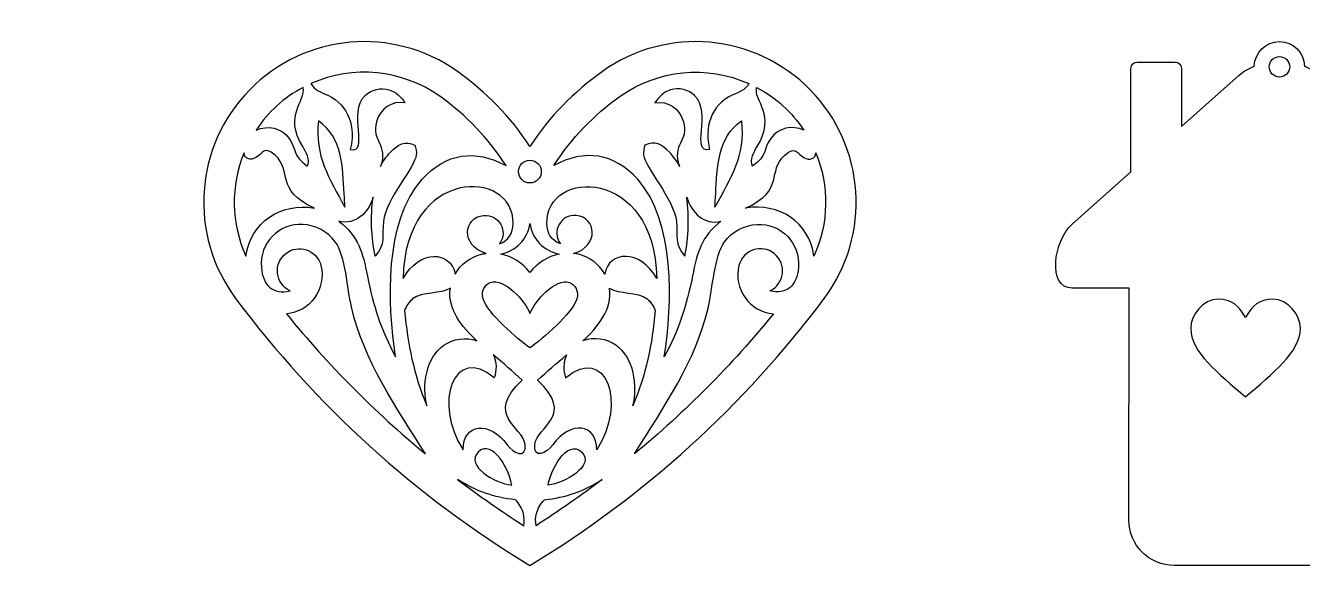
# Model space of a CAD drawing. Header units: centimetres. Extents: x 1 to 126, y -110 to -2.
# Drawn here: x 25.65 to 50.03, y -12.52 to -2.21 of the extents above; entities that cross this region are included whole.
import ezdxf

# ---------------------------------------------------------------- set-up
doc = ezdxf.new("R2010")
doc.units = ezdxf.units.CM
doc.header["$MEASUREMENT"] = 0
doc.layers.add('layer 1', color=7, linetype='Continuous')

msp = doc.modelspace()

# ---------------------------------------------------------------- linework, layer by layer
at = {"layer": 'layer 1', "color": 250}
for points, knots in [([(14.06746, -4.43382), (12.65799, -8.82804), (18.28776, -9.55958), (19.5581, -12.51751), (19.5581, -12.51751), (20.82845, -9.55958), (26.42103, -8.82804), (25.01157, -4.43382), (25.01157, -4.43382), (24.67808, -3.3941), (23.76987, -2.60537), (22.60718, -2.5269), (22.60718, -2.5269), (21.21073, -2.43265), (19.99552, -3.06581), (19.55803, -3.64617), (19.55803, -3.64617), (19.12054, -3.06581), (17.86829, -2.43265), (16.47185, -2.5269), (16.47185, -2.5269), (15.30916, -2.60537), (14.40095, -3.3941), (14.06746, -4.43382)], [0, 0, 0, 0, 0.14285714, 0.14285714, 0.14285714, 0.14285714, 0.28571429, 0.28571429, 0.28571429, 0.28571429, 0.42857143, 0.42857143, 0.42857143, 0.42857143, 0.57142857, 0.57142857, 0.57142857, 0.57142857, 0.71428571, 0.71428571, 0.71428571, 0.71428571, 1, 1, 1, 1]), ([(40.89831, -7.41881), (39.37089, -9.46467), (37.4624, -11.196), (35.2779, -12.51753), (35.2779, -12.51753), (33.0934, -11.196), (31.18491, -9.46467), (29.65749, -7.41881), (29.65749, -7.41881), (28.75396, -6.20857), (28.8661, -4.52064), (29.92183, -3.44058), (29.92183, -3.44058), (30.97758, -2.36052), (32.66252, -2.20995), (33.893, -3.08572), (33.893, -3.08572), (34.45169, -3.48334), (34.89863, -3.94509), (35.2779, -4.51637), (35.2779, -4.51637), (35.65717, -3.94509), (36.10411, -3.48334), (36.6628, -3.08572), (36.6628, -3.08572), (37.89328, -2.20995), (39.57822, -2.36052), (40.63397, -3.44058), (40.63397, -3.44058), (41.6897, -4.52064), (41.80184, -6.20857), (40.89831, -7.41881)], [0, 0, 0, 0, 0.11111111, 0.11111111, 0.11111111, 0.11111111, 0.22222222, 0.22222222, 0.22222222, 0.22222222, 0.33333333, 0.33333333, 0.33333333, 0.33333333, 0.44444444, 0.44444444, 0.44444444, 0.44444444, 0.55555556, 0.55555556, 0.55555556, 0.55555556, 0.66666667, 0.66666667, 0.66666667, 0.66666667, 0.77777778, 0.77777778, 0.77777778, 0.77777778, 1, 1, 1, 1]), ([(48.82033, -3.15679), (48.82033, -3.15679), (47.72003, -4.13797), (47.72003, -4.13797), (47.72003, -4.13797), (47.72003, -4.13797), (47.72003, -3.02741), (47.72003, -3.02741), (47.72003, -3.02741), (47.72003, -2.96107), (47.66576, -2.90675), (47.59935, -2.90675), (47.59935, -2.90675), (47.59935, -2.90675), (46.87437, -2.90675), (46.87437, -2.90675), (46.87437, -2.90675), (46.80801, -2.90675), (46.75373, -2.96107), (46.75373, -3.02741), (46.75373, -3.02741), (46.75373, -3.02741), (46.75373, -4.99963), (46.75373, -4.99963), (46.75373, -4.99963), (46.75373, -4.99963), (45.63048, -6.00126), (45.63048, -6.00126), (45.63048, -6.00126), (45.27706, -6.31645), (45.15558, -7.22131), (45.63048, -7.22242), (45.63048, -7.22242), (45.63048, -7.22242), (46.7197, -7.22496), (46.7197, -7.22496), (46.7197, -7.22496), (46.7197, -7.22496), (46.71638, -11.65403), (46.71638, -11.65403), (46.71638, -11.65403), (46.71603, -12.12894), (47.10494, -12.51751), (47.57986, -12.51751), (47.57986, -12.51751), (47.57986, -12.51751), (51.60253, -12.51751), (51.60253, -12.51751), (51.60253, -12.51751), (52.07745, -12.51751), (52.46636, -12.12895), (52.46601, -11.65403), (52.46601, -11.65403), (52.46601, -11.65403), (52.4627, -7.22496), (52.4627, -7.22496), (52.4627, -7.22496), (52.4627, -7.22496), (53.55191, -7.22242), (53.55191, -7.22242), (53.55191, -7.22242), (54.02681, -7.22131), (53.90533, -6.31645), (53.55191, -6.00126), (53.55191, -6.00126), (53.55191, -6.00126), (50.36206, -3.15679), (50.36206, -3.15679), (50.36206, -3.15679), (50.28169, -3.08513), (50.18187, -3.02891), (50.07103, -2.98806), (50.07103, -2.98806), (50.06602, -2.72732), (49.85313, -2.51751), (49.59119, -2.51751), (49.59119, -2.51751), (49.32925, -2.51751), (49.11636, -2.72732), (49.11135, -2.98806), (49.11135, -2.98806), (49.00052, -3.02891), (48.9007, -3.08513), (48.82033, -3.15679)], [0, 0, 0, 0, 0.04545455, 0.04545455, 0.04545455, 0.04545455, 0.09090909, 0.09090909, 0.09090909, 0.09090909, 0.13636364, 0.13636364, 0.13636364, 0.13636364, 0.18181818, 0.18181818, 0.18181818, 0.18181818, 0.22727273, 0.22727273, 0.22727273, 0.22727273, 0.27272727, 0.27272727, 0.27272727, 0.27272727, 0.31818182, 0.31818182, 0.31818182, 0.31818182, 0.36363636, 0.36363636, 0.36363636, 0.36363636, 0.40909091, 0.40909091, 0.40909091, 0.40909091, 0.45454545, 0.45454545, 0.45454545, 0.45454545, 0.5, 0.5, 0.5, 0.5, 0.54545455, 0.54545455, 0.54545455, 0.54545455, 0.59090909, 0.59090909, 0.59090909, 0.59090909, 0.63636364, 0.63636364, 0.63636364, 0.63636364, 0.68181818, 0.68181818, 0.68181818, 0.68181818, 0.72727273, 0.72727273, 0.72727273, 0.72727273, 0.77272727, 0.77272727, 0.77272727, 0.77272727, 0.81818182, 0.81818182, 0.81818182, 0.81818182, 0.86363636, 0.86363636, 0.86363636, 0.86363636, 0.90909091, 0.90909091, 0.90909091, 0.90909091, 1, 1, 1, 1]), ([(49.59119, -3.1927), (49.69902, -3.1927), (49.78642, -3.1053), (49.78642, -2.99747), (49.78642, -2.99747), (49.78642, -2.88964), (49.69902, -2.80224), (49.59119, -2.80224), (49.59119, -2.80224), (49.48336, -2.80224), (49.39596, -2.88964), (49.39596, -2.99747), (49.39596, -2.99747), (49.39596, -3.1053), (49.48336, -3.1927), (49.59119, -3.1927)], [0, 0, 0, 0, 0.2, 0.2, 0.2, 0.2, 0.4, 0.4, 0.4, 0.4, 0.6, 0.6, 0.6, 0.6, 1, 1, 1, 1]), ([(34.82179, -4.88435), (34.23367, -4.56443), (33.67094, -4.64096), (33.22022, -5.14587), (33.22022, -5.14587), (32.49757, -5.9554), (32.55666, -7.51499), (32.71162, -8.53274), (32.71162, -8.53274), (32.43358, -8.01639), (32.28653, -7.56294), (32.17374, -6.99294), (32.17374, -6.99294), (32.08435, -6.54119), (32.00083, -6.2299), (31.62987, -5.9478), (31.62987, -5.9478), (31.94975, -6.02277), (32.19543, -5.78084), (32.28286, -5.48937), (32.28286, -5.48937), (32.23397, -5.86228), (32.24621, -6.2418), (32.31955, -6.61046), (32.31955, -6.61046), (32.52949, -6.37856), (32.4476, -6.2406), (32.4796, -5.95373), (32.4796, -5.95373), (32.52844, -5.51597), (33.08594, -4.91578), (33.10758, -4.67727), (33.10758, -4.67727), (33.11298, -4.61769), (33.10144, -4.55458), (33.08296, -4.49669), (33.08296, -4.49669), (32.89473, -4.40068), (32.75695, -4.47541), (32.61507, -4.62803), (32.61507, -4.62803), (32.52884, -4.72079), (32.46981, -4.7925), (32.42484, -4.90244), (32.42484, -4.90244), (32.57744, -4.47165), (32.23791, -4.42216), (32.34837, -4.04577), (32.34837, -4.04577), (32.42347, -3.78989), (32.63458, -3.64667), (32.89027, -3.6834), (32.89027, -3.6834), (32.81869, -3.57594), (32.71765, -3.47642), (32.59104, -3.4374), (32.59104, -3.4374), (32.43709, -3.38996), (32.24532, -3.43197), (32.13226, -3.54377), (32.13226, -3.54377), (31.79061, -3.88166), (32.22328, -4.64893), (31.84615, -4.57825), (31.84615, -4.57825), (31.95326, -4.16778), (31.82581, -3.72815), (31.41852, -3.54034), (31.41852, -3.54034), (31.287, -3.47969), (31.16836, -3.44991), (31.09611, -3.31929), (31.09611, -3.31929), (31.90045, -2.95752), (32.83629, -3.04949), (33.55483, -3.56088), (33.55483, -3.56088), (34.06992, -3.92745), (34.47805, -4.35378), (34.82179, -4.88435)], [0, 0, 0, 0, 0.04761905, 0.04761905, 0.04761905, 0.04761905, 0.0952381, 0.0952381, 0.0952381, 0.0952381, 0.14285714, 0.14285714, 0.14285714, 0.14285714, 0.19047619, 0.19047619, 0.19047619, 0.19047619, 0.23809524, 0.23809524, 0.23809524, 0.23809524, 0.28571429, 0.28571429, 0.28571429, 0.28571429, 0.33333333, 0.33333333, 0.33333333, 0.33333333, 0.38095238, 0.38095238, 0.38095238, 0.38095238, 0.42857143, 0.42857143, 0.42857143, 0.42857143, 0.47619048, 0.47619048, 0.47619048, 0.47619048, 0.52380952, 0.52380952, 0.52380952, 0.52380952, 0.57142857, 0.57142857, 0.57142857, 0.57142857, 0.61904762, 0.61904762, 0.61904762, 0.61904762, 0.66666667, 0.66666667, 0.66666667, 0.66666667, 0.71428571, 0.71428571, 0.71428571, 0.71428571, 0.76190476, 0.76190476, 0.76190476, 0.76190476, 0.80952381, 0.80952381, 0.80952381, 0.80952381, 0.85714286, 0.85714286, 0.85714286, 0.85714286, 0.9047619, 0.9047619, 0.9047619, 0.9047619, 1, 1, 1, 1]), ([(35.73401, -4.88435), (36.32213, -4.56443), (36.88486, -4.64096), (37.33558, -5.14587), (37.33558, -5.14587), (38.05823, -5.9554), (37.99914, -7.51499), (37.84418, -8.53274), (37.84418, -8.53274), (38.12222, -8.01639), (38.26927, -7.56294), (38.38206, -6.99294), (38.38206, -6.99294), (38.47145, -6.54119), (38.55497, -6.2299), (38.92593, -5.9478), (38.92593, -5.9478), (38.60605, -6.02277), (38.36037, -5.78084), (38.27294, -5.48937), (38.27294, -5.48937), (38.32183, -5.86228), (38.30959, -6.2418), (38.23625, -6.61046), (38.23625, -6.61046), (38.02631, -6.37856), (38.1082, -6.2406), (38.0762, -5.95373), (38.0762, -5.95373), (38.02736, -5.51597), (37.46986, -4.91578), (37.44822, -4.67727), (37.44822, -4.67727), (37.44282, -4.61769), (37.45436, -4.55458), (37.47284, -4.49669), (37.47284, -4.49669), (37.66107, -4.40068), (37.79885, -4.47541), (37.94073, -4.62803), (37.94073, -4.62803), (38.02696, -4.72079), (38.08599, -4.7925), (38.13096, -4.90244), (38.13096, -4.90244), (37.97836, -4.47165), (38.31789, -4.42216), (38.20743, -4.04577), (38.20743, -4.04577), (38.13233, -3.78989), (37.92122, -3.64667), (37.66553, -3.6834), (37.66553, -3.6834), (37.73711, -3.57594), (37.83815, -3.47642), (37.96476, -3.4374), (37.96476, -3.4374), (38.11871, -3.38996), (38.31048, -3.43197), (38.42354, -3.54377), (38.42354, -3.54377), (38.76519, -3.88166), (38.33252, -4.64893), (38.70965, -4.57825), (38.70965, -4.57825), (38.60254, -4.16778), (38.72999, -3.72815), (39.13728, -3.54034), (39.13728, -3.54034), (39.2688, -3.47969), (39.38744, -3.44991), (39.45969, -3.31929), (39.45969, -3.31929), (38.65535, -2.95752), (37.71951, -3.04949), (37.00097, -3.56088), (37.00097, -3.56088), (36.48588, -3.92745), (36.07775, -4.35378), (35.73401, -4.88435)], [0, 0, 0, 0, 0.04761905, 0.04761905, 0.04761905, 0.04761905, 0.0952381, 0.0952381, 0.0952381, 0.0952381, 0.14285714, 0.14285714, 0.14285714, 0.14285714, 0.19047619, 0.19047619, 0.19047619, 0.19047619, 0.23809524, 0.23809524, 0.23809524, 0.23809524, 0.28571429, 0.28571429, 0.28571429, 0.28571429, 0.33333333, 0.33333333, 0.33333333, 0.33333333, 0.38095238, 0.38095238, 0.38095238, 0.38095238, 0.42857143, 0.42857143, 0.42857143, 0.42857143, 0.47619048, 0.47619048, 0.47619048, 0.47619048, 0.52380952, 0.52380952, 0.52380952, 0.52380952, 0.57142857, 0.57142857, 0.57142857, 0.57142857, 0.61904762, 0.61904762, 0.61904762, 0.61904762, 0.66666667, 0.66666667, 0.66666667, 0.66666667, 0.71428571, 0.71428571, 0.71428571, 0.71428571, 0.76190476, 0.76190476, 0.76190476, 0.76190476, 0.80952381, 0.80952381, 0.80952381, 0.80952381, 0.85714286, 0.85714286, 0.85714286, 0.85714286, 0.9047619, 0.9047619, 0.9047619, 0.9047619, 1, 1, 1, 1]), ([(31.02609, -4.89363), (30.73307, -4.68184), (30.83529, -4.59058), (30.68058, -4.36478), (30.68058, -4.36478), (30.53869, -4.15769), (30.26781, -4.10864), (30.04738, -4.20826), (30.04738, -4.20826), (30.28586, -3.84994), (30.57009, -3.59259), (30.95021, -3.39073), (30.95021, -3.39073), (31.0009, -3.66133), (30.56769, -3.91536), (30.93807, -4.51987), (30.93807, -4.51987), (30.99905, -4.6194), (31.08755, -4.77473), (31.02609, -4.89363)], [0, 0, 0, 0, 0.16666667, 0.16666667, 0.16666667, 0.16666667, 0.33333333, 0.33333333, 0.33333333, 0.33333333, 0.5, 0.5, 0.5, 0.5, 0.66666667, 0.66666667, 0.66666667, 0.66666667, 1, 1, 1, 1]), ([(39.52971, -4.89363), (39.82273, -4.68184), (39.72051, -4.59058), (39.87522, -4.36478), (39.87522, -4.36478), (40.01711, -4.15769), (40.28799, -4.10864), (40.50842, -4.20826), (40.50842, -4.20826), (40.26994, -3.84994), (39.98571, -3.59259), (39.60559, -3.39073), (39.60559, -3.39073), (39.5549, -3.66133), (39.98811, -3.91536), (39.61773, -4.51987), (39.61773, -4.51987), (39.55675, -4.6194), (39.46825, -4.77473), (39.52971, -4.89363)], [0, 0, 0, 0, 0.16666667, 0.16666667, 0.16666667, 0.16666667, 0.33333333, 0.33333333, 0.33333333, 0.33333333, 0.5, 0.5, 0.5, 0.5, 0.66666667, 0.66666667, 0.66666667, 0.66666667, 1, 1, 1, 1]), ([(31.73016, -5.41994), (31.73513, -5.50591), (31.74096, -5.59217), (31.74537, -5.67835), (31.74537, -5.67835), (31.44163, -5.11823), (31.16727, -4.70507), (31.23864, -4.03155), (31.23864, -4.03155), (31.69901, -4.35009), (31.70079, -4.9126), (31.73016, -5.41994)], [0, 0, 0, 0, 0.25, 0.25, 0.25, 0.25, 0.5, 0.5, 0.5, 0.5, 1, 1, 1, 1]), ([(38.82564, -5.41994), (38.82067, -5.50591), (38.81484, -5.59217), (38.81043, -5.67835), (38.81043, -5.67835), (39.11417, -5.11823), (39.38853, -4.70507), (39.31716, -4.03155), (39.31716, -4.03155), (38.85679, -4.35009), (38.85501, -4.9126), (38.82564, -5.41994)], [0, 0, 0, 0, 0.25, 0.25, 0.25, 0.25, 0.5, 0.5, 0.5, 0.5, 1, 1, 1, 1]), ([(31.16088, -5.69535), (30.52429, -5.58585), (29.94271, -5.96353), (29.85385, -6.61159), (29.85385, -6.61159), (29.57025, -5.98749), (29.55727, -5.27393), (29.8179, -4.63988), (29.8179, -4.63988), (29.81736, -4.75552), (29.94313, -4.78933), (30.04547, -4.73227), (30.04547, -4.73227), (30.18577, -4.65405), (30.19145, -4.48998), (30.41102, -4.68645), (30.41102, -4.68645), (30.7567, -4.99584), (30.3957, -5.34597), (31.16088, -5.69535)], [0, 0, 0, 0, 0.16666667, 0.16666667, 0.16666667, 0.16666667, 0.33333333, 0.33333333, 0.33333333, 0.33333333, 0.5, 0.5, 0.5, 0.5, 0.66666667, 0.66666667, 0.66666667, 0.66666667, 1, 1, 1, 1]), ([(39.39492, -5.69535), (40.03151, -5.58585), (40.61309, -5.96353), (40.70195, -6.61159), (40.70195, -6.61159), (40.98555, -5.98749), (40.99853, -5.27393), (40.7379, -4.63988), (40.7379, -4.63988), (40.73844, -4.75552), (40.61267, -4.78933), (40.51033, -4.73227), (40.51033, -4.73227), (40.37003, -4.65405), (40.36435, -4.48998), (40.14478, -4.68645), (40.14478, -4.68645), (39.7991, -4.99584), (40.1601, -5.34597), (39.39492, -5.69535)], [0, 0, 0, 0, 0.16666667, 0.16666667, 0.16666667, 0.16666667, 0.33333333, 0.33333333, 0.33333333, 0.33333333, 0.5, 0.5, 0.5, 0.5, 0.66666667, 0.66666667, 0.66666667, 0.66666667, 1, 1, 1, 1]), ([(35.2779, -5.21496), (35.39772, -5.21496), (35.49486, -5.11782), (35.49486, -4.998), (35.49486, -4.998), (35.49486, -4.87818), (35.39772, -4.78104), (35.2779, -4.78104), (35.2779, -4.78104), (35.15808, -4.78104), (35.06094, -4.87818), (35.06094, -4.998), (35.06094, -4.998), (35.06094, -5.11782), (35.15808, -5.21496), (35.2779, -5.21496)], [0, 0, 0, 0, 0.2, 0.2, 0.2, 0.2, 0.4, 0.4, 0.4, 0.4, 0.6, 0.6, 0.6, 0.6, 1, 1, 1, 1]), ([(34.35052, -6.57536), (34.14019, -6.62489), (33.95431, -6.76541), (33.84926, -6.95537), (33.84926, -6.95537), (33.77158, -6.50684), (33.17461, -6.47294), (32.85608, -7.03834), (32.85608, -7.03834), (32.89243, -4.89811), (34.97906, -4.93675), (34.955, -5.98886), (34.955, -5.98886), (34.95075, -6.17451), (34.87246, -6.31826), (34.6961, -6.37508), (34.6961, -6.37508), (34.87277, -6.14024), (34.68696, -5.80729), (34.39433, -5.83435), (34.39433, -5.83435), (34.0124, -5.86967), (33.94252, -6.41866), (34.44524, -6.55923), (34.44524, -6.55923), (34.41331, -6.56269), (34.38167, -6.56802), (34.35052, -6.57536)], [0, 0, 0, 0, 0.125, 0.125, 0.125, 0.125, 0.25, 0.25, 0.25, 0.25, 0.375, 0.375, 0.375, 0.375, 0.5, 0.5, 0.5, 0.5, 0.625, 0.625, 0.625, 0.625, 0.75, 0.75, 0.75, 0.75, 1, 1, 1, 1]), ([(36.20528, -6.57536), (36.41561, -6.62489), (36.60149, -6.76541), (36.70654, -6.95537), (36.70654, -6.95537), (36.78422, -6.50684), (37.38119, -6.47294), (37.69972, -7.03834), (37.69972, -7.03834), (37.66337, -4.89811), (35.57674, -4.93675), (35.6008, -5.98886), (35.6008, -5.98886), (35.60505, -6.17451), (35.68334, -6.31826), (35.8597, -6.37508), (35.8597, -6.37508), (35.68303, -6.14024), (35.86884, -5.80729), (36.16147, -5.83435), (36.16147, -5.83435), (36.5434, -5.86967), (36.61328, -6.41866), (36.11056, -6.55923), (36.11056, -6.55923), (36.14249, -6.56269), (36.17413, -6.56802), (36.20528, -6.57536)], [0, 0, 0, 0, 0.125, 0.125, 0.125, 0.125, 0.25, 0.25, 0.25, 0.25, 0.375, 0.375, 0.375, 0.375, 0.5, 0.5, 0.5, 0.5, 0.625, 0.625, 0.625, 0.625, 0.75, 0.75, 0.75, 0.75, 1, 1, 1, 1]), ([(33.281, -10.3863), (32.30409, -9.57869), (31.42783, -8.69625), (30.6271, -7.7137), (30.6271, -7.7137), (31.08352, -7.67405), (31.39657, -7.23607), (31.2864, -6.79136), (31.2864, -6.79136), (31.21172, -6.48998), (30.84818, -6.36958), (30.60836, -6.56685), (30.60836, -6.56685), (30.36858, -6.76413), (30.41663, -7.14407), (30.69797, -7.27544), (30.69797, -7.27544), (30.36857, -7.35058), (30.17811, -7.17393), (30.14915, -6.8272), (30.14915, -6.8272), (30.11022, -6.36117), (30.48333, -5.98499), (30.94163, -6.00731), (30.94163, -6.00731), (31.18385, -6.01913), (31.42388, -6.14737), (31.5598, -6.3367), (31.5598, -6.3367), (31.75818, -6.613), (31.79208, -7.23737), (31.86891, -7.57813), (31.86891, -7.57813), (32.09914, -8.59916), (32.73436, -9.51383), (33.281, -10.3863)], [0, 0, 0, 0, 0.1, 0.1, 0.1, 0.1, 0.2, 0.2, 0.2, 0.2, 0.3, 0.3, 0.3, 0.3, 0.4, 0.4, 0.4, 0.4, 0.5, 0.5, 0.5, 0.5, 0.6, 0.6, 0.6, 0.6, 0.7, 0.7, 0.7, 0.7, 0.8, 0.8, 0.8, 0.8, 1, 1, 1, 1]), ([(35.2779, -6.92319), (35.42145, -6.7407), (35.61238, -6.61918), (35.84093, -6.57282), (35.84093, -6.57282), (35.54516, -6.52142), (35.31709, -6.28375), (35.2779, -5.98608), (35.2779, -5.98608), (35.23871, -6.28375), (35.01064, -6.52142), (34.71487, -6.57282), (34.71487, -6.57282), (34.94342, -6.61918), (35.13435, -6.7407), (35.2779, -6.92319)], [0, 0, 0, 0, 0.2, 0.2, 0.2, 0.2, 0.4, 0.4, 0.4, 0.4, 0.6, 0.6, 0.6, 0.6, 1, 1, 1, 1]), ([(37.2748, -10.3863), (38.25171, -9.57869), (39.12797, -8.69625), (39.9287, -7.7137), (39.9287, -7.7137), (39.47228, -7.67405), (39.15923, -7.23607), (39.2694, -6.79136), (39.2694, -6.79136), (39.34408, -6.48998), (39.70762, -6.36958), (39.94744, -6.56685), (39.94744, -6.56685), (40.18722, -6.76413), (40.13917, -7.14407), (39.85783, -7.27544), (39.85783, -7.27544), (40.18723, -7.35058), (40.37769, -7.17393), (40.40665, -6.8272), (40.40665, -6.8272), (40.44558, -6.36117), (40.07247, -5.98499), (39.61417, -6.00731), (39.61417, -6.00731), (39.37195, -6.01913), (39.13192, -6.14737), (38.996, -6.3367), (38.996, -6.3367), (38.79762, -6.613), (38.76372, -7.23737), (38.68689, -7.57813), (38.68689, -7.57813), (38.45666, -8.59916), (37.82144, -9.51383), (37.2748, -10.3863)], [0, 0, 0, 0, 0.1, 0.1, 0.1, 0.1, 0.2, 0.2, 0.2, 0.2, 0.3, 0.3, 0.3, 0.3, 0.4, 0.4, 0.4, 0.4, 0.5, 0.5, 0.5, 0.5, 0.6, 0.6, 0.6, 0.6, 0.7, 0.7, 0.7, 0.7, 0.8, 0.8, 0.8, 0.8, 1, 1, 1, 1]), ([(35.2779, -8.36559), (35.51416, -8.19472), (36.09513, -7.70147), (36.17353, -7.42431), (36.17353, -7.42431), (36.21558, -7.27576), (36.13564, -7.15402), (36.0362, -7.11789), (36.0362, -7.11789), (35.7627, -7.01868), (35.36945, -7.47353), (35.2779, -7.70481), (35.2779, -7.70481), (35.18635, -7.47353), (34.7931, -7.01868), (34.5196, -7.11789), (34.5196, -7.11789), (34.42016, -7.15402), (34.34022, -7.27576), (34.38227, -7.42431), (34.38227, -7.42431), (34.46067, -7.70147), (35.04164, -8.19472), (35.2779, -8.36559)], [0, 0, 0, 0, 0.14285714, 0.14285714, 0.14285714, 0.14285714, 0.28571429, 0.28571429, 0.28571429, 0.28571429, 0.42857143, 0.42857143, 0.42857143, 0.42857143, 0.57142857, 0.57142857, 0.57142857, 0.57142857, 0.71428571, 0.71428571, 0.71428571, 0.71428571, 1, 1, 1, 1]), ([(33.75796, -7.22087), (33.69376, -7.62448), (33.98797, -7.97089), (34.26479, -8.22896), (34.26479, -8.22896), (34.05891, -8.1553), (33.81028, -8.19108), (33.6348, -8.31201), (33.6348, -8.31201), (33.28685, -8.55181), (33.21601, -9.09107), (33.3111, -9.47211), (33.3111, -9.47211), (33.05748, -8.86393), (32.9446, -8.30448), (32.88473, -7.64942), (32.88473, -7.64942), (32.91711, -7.5661), (32.97003, -7.48348), (33.03829, -7.42957), (33.03829, -7.42957), (33.2235, -7.2834), (33.57257, -7.34539), (33.75796, -7.22087)], [0, 0, 0, 0, 0.14285714, 0.14285714, 0.14285714, 0.14285714, 0.28571429, 0.28571429, 0.28571429, 0.28571429, 0.42857143, 0.42857143, 0.42857143, 0.42857143, 0.57142857, 0.57142857, 0.57142857, 0.57142857, 0.71428571, 0.71428571, 0.71428571, 0.71428571, 1, 1, 1, 1]), ([(36.79784, -7.22087), (36.86204, -7.62448), (36.56783, -7.97089), (36.29101, -8.22896), (36.29101, -8.22896), (36.49689, -8.1553), (36.74552, -8.19108), (36.921, -8.31201), (36.921, -8.31201), (37.26895, -8.55181), (37.33979, -9.09107), (37.2447, -9.47211), (37.2447, -9.47211), (37.49832, -8.86393), (37.6112, -8.30448), (37.67107, -7.64942), (37.67107, -7.64942), (37.63869, -7.5661), (37.58577, -7.48348), (37.51751, -7.42957), (37.51751, -7.42957), (37.3323, -7.2834), (36.98323, -7.34539), (36.79784, -7.22087)], [0, 0, 0, 0, 0.14285714, 0.14285714, 0.14285714, 0.14285714, 0.28571429, 0.28571429, 0.28571429, 0.28571429, 0.42857143, 0.42857143, 0.42857143, 0.42857143, 0.57142857, 0.57142857, 0.57142857, 0.57142857, 0.71428571, 0.71428571, 0.71428571, 0.71428571, 1, 1, 1, 1]), ([(48.94315, -7.78554), (49.07401, -7.55231), (49.20491, -7.43569), (49.46675, -7.43569), (49.46675, -7.43569), (49.75577, -7.43569), (49.9903, -7.73101), (49.9903, -7.98849), (49.9903, -7.98849), (49.9903, -8.45494), (49.46675, -8.83504), (48.94315, -9.30148), (48.94315, -9.30148), (48.41959, -8.83504), (47.89607, -8.45494), (47.89607, -7.98849), (47.89607, -7.98849), (47.89607, -7.73101), (48.13058, -7.43569), (48.41959, -7.43569), (48.41959, -7.43569), (48.6814, -7.43569), (48.81229, -7.55231), (48.94315, -7.78554)], [0, 0, 0, 0, 0.14285714, 0.14285714, 0.14285714, 0.14285714, 0.28571429, 0.28571429, 0.28571429, 0.28571429, 0.42857143, 0.42857143, 0.42857143, 0.42857143, 0.57142857, 0.57142857, 0.57142857, 0.57142857, 0.71428571, 0.71428571, 0.71428571, 0.71428571, 1, 1, 1, 1]), ([(35.18537, -10.20847), (35.22181, -10.48826), (34.96232, -10.38025), (34.843, -10.21478), (34.843, -10.21478), (34.50176, -9.74112), (34.00222, -9.80485), (34.00222, -10.30964), (34.00222, -10.30964), (33.41812, -9.40939), (33.82889, -8.28885), (34.59665, -8.93607), (34.59665, -8.93607), (34.64189, -8.79303), (34.64757, -8.63444), (34.5781, -8.49838), (34.5781, -8.49838), (34.77013, -8.65611), (34.94873, -8.81185), (35.13093, -8.98108), (35.13093, -8.98108), (34.40206, -9.66412), (35.13988, -9.85804), (35.18537, -10.20847)], [0, 0, 0, 0, 0.14285714, 0.14285714, 0.14285714, 0.14285714, 0.28571429, 0.28571429, 0.28571429, 0.28571429, 0.42857143, 0.42857143, 0.42857143, 0.42857143, 0.57142857, 0.57142857, 0.57142857, 0.57142857, 0.71428571, 0.71428571, 0.71428571, 0.71428571, 1, 1, 1, 1]), ([(35.37043, -10.20847), (35.33399, -10.48826), (35.59348, -10.38025), (35.7128, -10.21478), (35.7128, -10.21478), (36.05404, -9.74112), (36.55358, -9.80485), (36.55358, -10.30964), (36.55358, -10.30964), (37.13768, -9.40939), (36.72691, -8.28885), (35.95915, -8.93607), (35.95915, -8.93607), (35.91391, -8.79303), (35.90823, -8.63444), (35.9777, -8.49838), (35.9777, -8.49838), (35.78567, -8.65611), (35.60707, -8.81185), (35.42487, -8.98108), (35.42487, -8.98108), (36.15374, -9.66412), (35.41592, -9.85804), (35.37043, -10.20847)], [0, 0, 0, 0, 0.14285714, 0.14285714, 0.14285714, 0.14285714, 0.28571429, 0.28571429, 0.28571429, 0.28571429, 0.42857143, 0.42857143, 0.42857143, 0.42857143, 0.57142857, 0.57142857, 0.57142857, 0.57142857, 0.71428571, 0.71428571, 0.71428571, 0.71428571, 1, 1, 1, 1]), ([(34.93084, -10.98444), (34.61215, -10.95335), (34.03588, -10.61012), (34.28691, -10.35378), (34.28691, -10.35378), (34.57647, -10.07568), (34.90336, -10.75283), (34.93084, -10.98444)], [0, 0, 0, 0, 0.33333333, 0.33333333, 0.33333333, 0.33333333, 1, 1, 1, 1]), ([(35.62496, -10.98444), (35.94365, -10.95335), (36.51992, -10.61012), (36.26889, -10.35378), (36.26889, -10.35378), (35.97933, -10.07568), (35.65244, -10.75283), (35.62496, -10.98444)], [0, 0, 0, 0, 0.33333333, 0.33333333, 0.33333333, 0.33333333, 1, 1, 1, 1]), ([(33.89604, -10.87398), (34.24193, -11.09715), (34.59175, -11.22013), (35.00118, -11.26253), (35.00118, -11.26253), (35.07075, -11.33587), (35.12769, -11.42632), (35.15305, -11.525), (35.15305, -11.525), (35.17245, -11.60031), (35.17344, -11.68043), (35.16117, -11.75793), (35.16117, -11.75793), (34.72728, -11.47998), (34.30624, -11.1858), (33.89604, -10.87398)], [0, 0, 0, 0, 0.2, 0.2, 0.2, 0.2, 0.4, 0.4, 0.4, 0.4, 0.6, 0.6, 0.6, 0.6, 1, 1, 1, 1]), ([(36.65976, -10.87398), (36.31387, -11.09715), (35.96405, -11.22013), (35.55462, -11.26253), (35.55462, -11.26253), (35.48505, -11.33587), (35.42811, -11.42632), (35.40275, -11.525), (35.40275, -11.525), (35.38335, -11.60031), (35.38236, -11.68043), (35.39463, -11.75793), (35.39463, -11.75793), (35.82852, -11.47998), (36.24956, -11.1858), (36.65976, -10.87398)], [0, 0, 0, 0, 0.2, 0.2, 0.2, 0.2, 0.4, 0.4, 0.4, 0.4, 0.6, 0.6, 0.6, 0.6, 1, 1, 1, 1])]:
    msp.add_open_spline(points, degree=3, knots=knots, dxfattribs=at)

doc.saveas('drawing.dxf')
